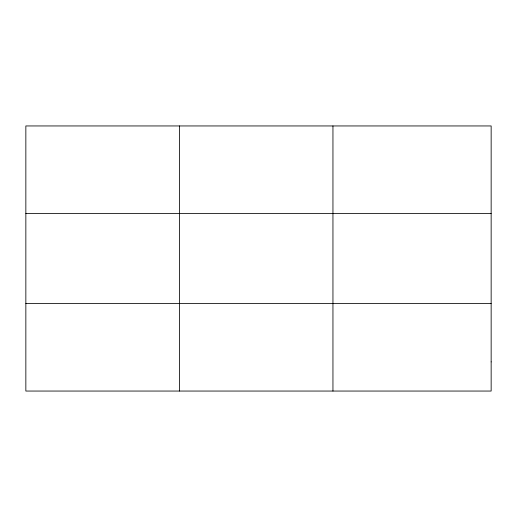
<?xml version="1.0" encoding="UTF-8"?>
<svg xmlns="http://www.w3.org/2000/svg" width="517" height="517" viewBox="0 0 517 517"><rect width="100%" height="100%" fill="white"/><g stroke="black" fill="none" stroke-linecap="round" stroke-linejoin="round"><path stroke-width="0.78" d="M179.399 391.052L179.399 125.948M332.948 391.052L332.948 125.948M25.85 213.431L491.15 213.431M25.85 303.569L491.15 303.569M491.15 361.894L491.15 391.052L25.85 391.052L25.85 125.948L491.15 125.948L491.15 361.894"/></g></svg>
